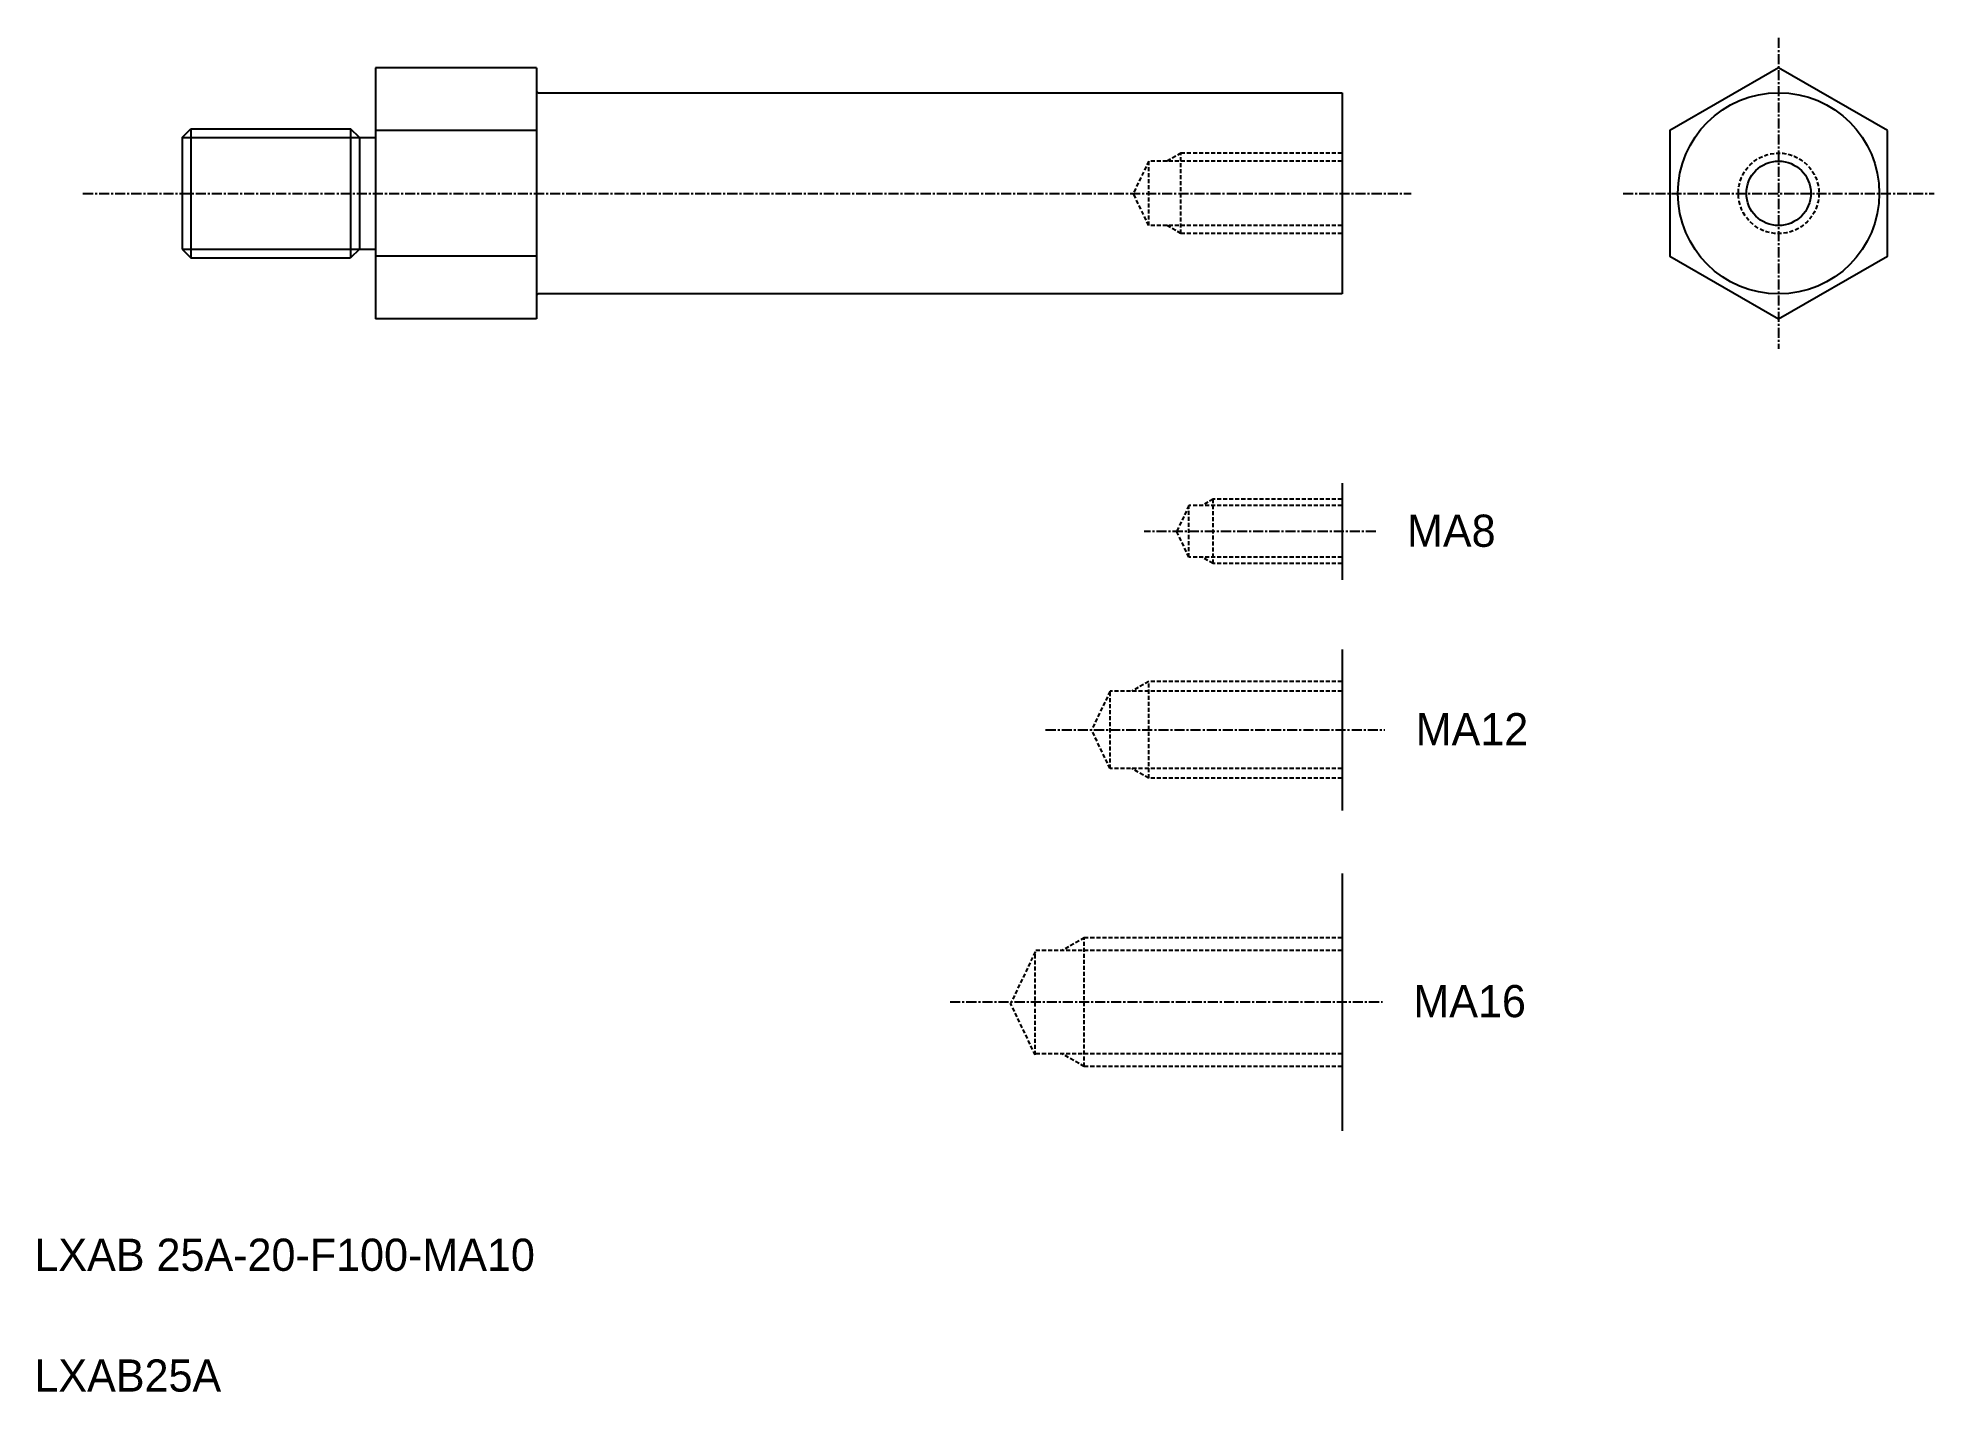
# Model space of a CAD drawing. Extents: x -45 to 190, y 69 to 237.
import ezdxf

# ---------------------------------------------------------------- set-up
doc = ezdxf.new("R2010")
doc.units = 0
doc.linetypes.add('CENTER', pattern=[2, 1.25, -0.25, 0.25, -0.25])
doc.linetypes.add('DASHED', pattern=[0.75, 0.5, -0.25])
doc.layers.get('0').update_dxf_attribs({"linetype": 'CONTINUOUS'})
doc.layers.add('CENTER', color=1, linetype='CENTER')

msp = doc.modelspace()

# ---------------------------------------------------------------- linework, layer by layer
at = {"color": 7, "linetype": 'CONTINUOUS'}
for p, q in [((-3.12, 233.65), (-3.12, 202.46)), ((16.88, 233.65), (-3.12, 233.65)), ((16.88, 233.65), (16.88, 202.46)), ((17.08, 230.56), (116.88, 230.56)), ((28.28, 230.56), (28.28, 230.56)), ((94.48, 230.56), (94.48, 230.56)), ((116.88, 230.56), (116.88, 205.56)), ((-27.12, 224.98), (-26.04, 226.06)), ((-26.04, 226.06), (-26.04, 210.06)), ((-26.04, 226.06), (-6.21, 226.06)), ((-6.21, 226.06), (-6.21, 210.06)), ((-5.12, 224.98), (-6.21, 226.06)), ((-27.12, 224.98), (-27.12, 211.14)), ((-5.12, 224.98), (-3.12, 224.98)), ((-5.12, 224.98), (-5.12, 211.14)), ((16.88, 225.86), (-3.12, 225.86)), ((-27.12, 211.14), (-26.04, 210.06)), ((-26.04, 210.06), (-6.21, 210.06)), ((-5.12, 211.14), (-6.21, 210.06)), ((-5.12, 211.14), (-3.12, 211.14)), ((16.88, 210.27), (-3.12, 210.27)), ((116.88, 205.56), (17.08, 205.56)), ((16.88, 202.47), (-3.12, 202.47)), ((116.88, 182.08), (116.88, 170.08)), ((116.88, 161.42), (116.88, 141.42)), ((116.88, 133.6), (116.88, 101.62))]:
    msp.add_line(p, q, dxfattribs=at)
at = {"color": 3, "linetype": 'CONTINUOUS'}
for p, q in [((-27.12, 224.98), (-5.12, 224.98)), ((-27.12, 211.14), (-5.12, 211.14))]:
    msp.add_line(p, q, dxfattribs=at)
at = {"color": 3, "linetype": 'DASHED'}
for p, q in [((92.88, 222.06), (90.97, 218.06)), ((92.88, 214.06), (92.88, 222.06)), ((116.88, 222.06), (92.88, 222.06)), ((96.88, 223.06), (95.14, 222.06)), ((96.88, 213.06), (96.88, 223.06)), ((116.88, 223.06), (96.88, 223.06)), ((92.88, 214.06), (90.97, 218.06)), ((116.88, 214.06), (92.88, 214.06)), ((96.88, 213.06), (95.14, 214.06)), ((116.88, 213.06), (96.88, 213.06)), ((97.88, 179.28), (96.35, 176.08)), ((116.88, 179.28), (97.88, 179.28)), ((97.88, 172.88), (97.88, 179.28)), ((100.88, 180.08), (99.49, 179.28)), ((116.88, 180.08), (100.88, 180.08)), ((100.88, 172.08), (100.88, 180.08)), ((97.88, 172.88), (96.35, 176.08)), ((116.88, 172.88), (97.88, 172.88)), ((100.88, 172.08), (99.49, 172.88)), ((116.88, 172.08), (100.88, 172.08)), ((88.08, 156.22), (85.79, 151.42)), ((116.88, 156.22), (88.08, 156.22)), ((88.08, 146.62), (88.08, 156.22)), ((92.88, 157.42), (90.8, 156.22)), ((116.88, 157.42), (92.88, 157.42)), ((92.88, 145.42), (92.88, 157.42)), ((88.08, 146.62), (85.79, 151.42)), ((116.88, 146.62), (88.08, 146.62)), ((92.88, 145.42), (90.8, 146.62)), ((116.88, 145.42), (92.88, 145.42)), ((84.88, 125.61), (82.1, 124.01)), ((116.88, 125.61), (84.88, 125.61)), ((84.88, 109.61), (84.88, 125.61)), ((78.79, 123.85), (75.74, 117.45)), ((78.79, 111.05), (78.79, 123.85)), ((116.88, 124.01), (78.88, 124.01)), ((78.79, 111.05), (75.74, 117.45)), ((116.88, 111.21), (78.88, 111.21)), ((84.88, 109.61), (82.1, 111.21)), ((116.88, 109.61), (84.88, 109.61))]:
    msp.add_line(p, q, dxfattribs=at)
at = {"color": 7, "linetype": 'CONTINUOUS'}
msp.add_lwpolyline([(184.59, 225.86), (171.09, 233.65), (157.59, 225.86), (157.59, 210.27), (171.09, 202.47), (184.59, 210.27)], close=True, dxfattribs=at)
for radius in [12.5, 4]:
    msp.add_circle((171.09, 218.06), radius, dxfattribs=at)
at = {"color": 3, "linetype": 'DASHED'}
msp.add_circle((171.09, 218.06), 5, dxfattribs=at)
at = {"color": 7, "linetype": 'CONTINUOUS'}
for centre, start, end in [((17.08, 230.76), 180, 270), ((17.08, 205.36), 90, 180)]:
    msp.add_arc(centre, 0.2, start, end, dxfattribs=at)
at = {"layer": 'CENTER', "color": 1, "linetype": 'CENTER'}
for p, q in [((171.09, 237.36), (171.09, 198.76)), ((-39.44, 218.06), (125.48, 218.06)), ((151.79, 218.06), (190.39, 218.06)), ((121.1, 176.08), (92.33, 176.08)), ((80.08, 151.42), (122.18, 151.42)), ((68.23, 117.65), (121.89, 117.65))]:
    msp.add_line(p, q, dxfattribs=at)

# ---------------------------------------------------------------- texts
at = {"color": 7, "linetype": 'CONTINUOUS'}
for s, p in [('MA8', (124.95, 174.16)), ('MA12', (126.03, 149.51)), ('MA16', (125.74, 115.74)), ('LXAB 25A-20-F100-MA10', (-45.47, 84.24)), ('LXAB25A', (-45.47, 69.24))]:
    msp.add_text(s, height=4, dxfattribs=at).set_placement(p)

doc.saveas('drawing.dxf')
